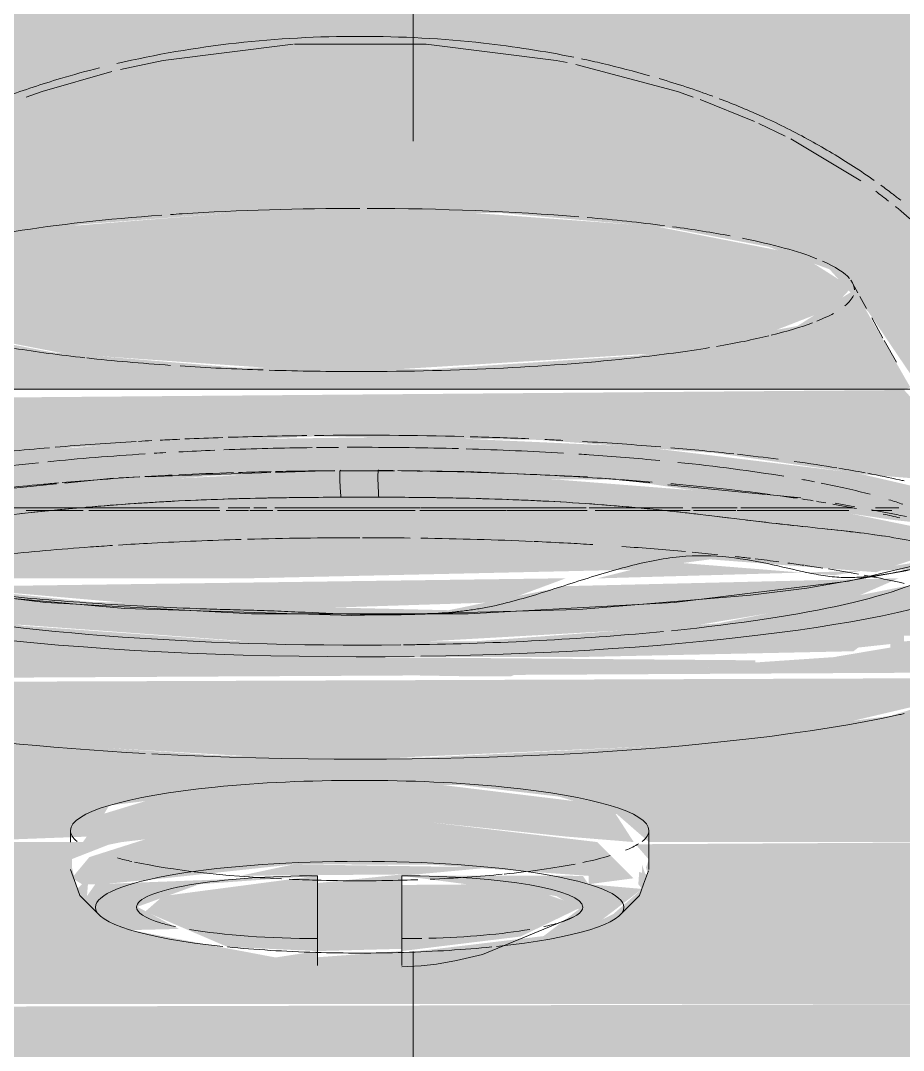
# Model space of a CAD drawing. Header units: millimetres. Extents: x 0 to 98412, y -2706 to 7916.
# Drawn here: x 75962.87 to 75990.1, y 796.95 to 828.72 of the extents above; entities that cross this region are included whole.
import ezdxf

# ---------------------------------------------------------------- set-up
doc = ezdxf.new("R2010")
doc.units = ezdxf.units.MM
doc.linetypes.add('ADSK_Штрих_ш2 п1', pattern=[75, 50, -25])
doc.layers.add('0-1', color=7, linetype='Continuous', lineweight=9)
doc.layers.add('P-SANR-FIXT', color=7, linetype='Continuous', lineweight=9)
doc.layers.add('0-2', color=7, linetype='Continuous', lineweight=9, transparency=0.7)
doc.layers.add('A-DETL-1', color=5, linetype='ADSK_Штрих_ш2 п1', lineweight=9, true_color=0x0000ff)

# ---------------------------------------------------------------- blocks, each defined once
blk = doc.blocks.new('смеситель для раковины - Default-30615600-Развертка 1_13-2')
at = {"layer": '0-2'}
h = blk.add_hatch(color=256, dxfattribs=at)
h.paths.add_polyline_path([(-5107.068, 813.255), (-5106.985, 813.586), (-5107.069, 813.272)])
h.paths.add_polyline_path([(-5147.534, 813.514), (-5147.439, 813.838), (-5147.548, 813.654)])
h.paths.add_polyline_path([(-5147.211, 813.703), (-5147.495, 814.511), (-5147.272, 813.743), (-5147.216, 813.706)])
h.paths.add_polyline_path([(-5107.444, 813.736), (-5106.793, 814.747), (-5106.82, 814.907), (-5107.404, 814.416), (-5107.437, 813.847)])
h.paths.add_polyline_path([(-5147.882, 813.863), (-5148.107, 814.298), (-5147.899, 813.884)])
h.paths.add_polyline_path([(-5147.849, 814.127), (-5147.899, 814.587), (-5148.185, 814.41), (-5147.899, 814.16)])
h.paths.add_polyline_path([(-5147.785, 814.646), (-5147.899, 814.876), (-5147.899, 814.707)])
h.paths.add_polyline_path([(-5107.801, 814.709), (-5106.812, 815.835), (-5107.462, 836.962), (-5107.748, 840.343), (-5129.736, 840.57), (-5147.411, 840.218), (-5148.185, 815.326), (-5147.7, 815.276), (-5147.434, 815.697), (-5147.183, 817.323), (-5144.383, 817.609), (-5142.757, 820.41), (-5141.36, 821.431), (-5136.109, 822.43), (-5131.187, 822.806), (-5123.121, 822.783), (-5117.985, 822.33), (-5114.901, 821.742), (-5113.016, 821.047), (-5111.815, 819.727), (-5110.186, 817.323), (-5107.821, 817.181), (-5107.801, 814.747)])
h.paths.add_polyline_path([(-5146.652, 820.183), (-5146.729, 821.313), (-5146.561, 821.12), (-5146.647, 820.235)])
h.paths.add_polyline_path([(-5146.43, 820.44), (-5146.402, 821.554), (-5146.269, 821.31), (-5146.414, 820.531)])
for points in [[(-5127.502, 817.892), (-5118.263, 818.459), (-5114.93, 819.07), (-5112.924, 819.849), (-5112.339, 820.485), (-5113.94, 821.504), (-5118.407, 822.376), (-5124.658, 822.834), (-5131.187, 822.806), (-5136.893, 822.344), (-5140.414, 821.665), (-5141.748, 821.247), (-5142.547, 820.235), (-5141.015, 819.302), (-5136.576, 818.44), (-5129.727, 817.965), (-5128.696, 817.931)], [(-5110.715, 817.323), (-5110.526, 817.409), (-5112.248, 820.41), (-5114.009, 819.298), (-5118.898, 818.388), (-5125.278, 817.965), (-5131.3, 818.016), (-5136.993, 818.486), (-5140.414, 819.154), (-5142.028, 819.804), (-5142.898, 820.187), (-5144.503, 817.323), (-5110.8, 817.323)], [(-5145.653, 814.079), (-5142.413, 814.829), (-5136.236, 815.566), (-5128.879, 815.893), (-5121.967, 815.784), (-5116.569, 815.382), (-5111.9, 814.715), (-5109.446, 814.52), (-5110.223, 816.782), (-5110.715, 817.323), (-5144.657, 817.041), (-5145.559, 814.52), (-5145.646, 814.113)], [(-5145.924, 812.817), (-5140.042, 814.046), (-5131.84, 814.694), (-5119.376, 814.548), (-5111.014, 813.309), (-5109.142, 813.106), (-5109.622, 814.166), (-5112.172, 814.76), (-5118.864, 815.574), (-5125.647, 815.88), (-5133.03, 815.784), (-5138.597, 815.368), (-5143.25, 814.691), (-5145.667, 814.013), (-5145.9, 812.929)], [(-5130.881, 811.515), (-5119.116, 811.777), (-5116.699, 812.098), (-5111.58, 811.701), (-5109.028, 812.571), (-5109.393, 812.901), (-5115.042, 814.057), (-5123.129, 814.694), (-5131.078, 814.698), (-5136.993, 814.394), (-5143.987, 813.308), (-5145.992, 812.504), (-5145.077, 812.073), (-5141.418, 811.515), (-5130.968, 811.515)], [(-5120.708, 809.085), (-5112.275, 809.263), (-5112.131, 809.377), (-5110.715, 809.531), (-5110.715, 809.745), (-5109.014, 809.745), (-5109.014, 810.25), (-5107.749, 810.526), (-5107.535, 810.526), (-5107.372, 810.624), (-5107.604, 811.515), (-5110.715, 811.263), (-5116.474, 810.12), (-5123.965, 809.568), (-5131.313, 809.577), (-5137.867, 810.047), (-5142.682, 810.866), (-5145.948, 811.515), (-5147.623, 811.259), (-5147.405, 810.501), (-5146.783, 810.3), (-5145.735, 810.034), (-5143.106, 809.221), (-5142.175, 809.085), (-5121.09, 809.085)], [(-5127.502, 809.452), (-5117.428, 810.015), (-5112.425, 810.841), (-5110.88, 811.515), (-5121.144, 811.272), (-5124.763, 810.529), (-5135.856, 810.788), (-5140.901, 811.314), (-5144.8, 811.515), (-5144.289, 811.263), (-5138.53, 810.12), (-5130.881, 809.563), (-5130.148, 809.539)], [(-5130.873, 810.529), (-5123.139, 810.776), (-5121.144, 811.515), (-5140.414, 811.253), (-5133.914, 810.687), (-5130.881, 810.529)], [(-5122.843, 808.487), (-5122.665, 808.565), (-5115.306, 808.823), (-5115.306, 808.983), (-5127.785, 809.085), (-5140.414, 809.085), (-5140.414, 808.769), (-5124.256, 808.491)], [(-5140.414, 803.376), (-5135.809, 803.548), (-5135.231, 804.505), (-5129.736, 805.176), (-5124.392, 805.135), (-5121.347, 804.777), (-5119.572, 804.236), (-5118.586, 803.376), (-5107.632, 803.376), (-5107.768, 808.291), (-5111.145, 807.268), (-5118.082, 806.349), (-5125.647, 805.977), (-5131.682, 806.039), (-5138.75, 806.503), (-5142.175, 806.99), (-5145.991, 807.888), (-5147.281, 808.264), (-5147.237, 803.376), (-5144.289, 803.376)], [(-5136.426, 802.833), (-5135.253, 803.293), (-5134.836, 803.376), (-5129.736, 803.979), (-5125.267, 803.979), (-5121.166, 803.548), (-5119.054, 803.376), (-5119.781, 804.505), (-5125.276, 805.176), (-5129.736, 805.176), (-5133.665, 804.777), (-5135.439, 804.236), (-5136.396, 802.867)], [(-5107.398, 798.38), (-5107.768, 803.376), (-5118.995, 803.308), (-5118.586, 802.833), (-5118.677, 802.593), (-5118.612, 802.377), (-5118.886, 802.452), (-5118.912, 802.075), (-5118.795, 801.93), (-5119.682, 801.156), (-5120.788, 800.6), (-5126.206, 799.952), (-5126.206, 800.013), (-5128.806, 799.822), (-5128.806, 799.571), (-5134.564, 800.66), (-5135.915, 801.711), (-5135.87, 802.266), (-5136.216, 801.93), (-5136.372, 802.568), (-5136.372, 802.895), (-5135.957, 803.376), (-5147.372, 803.376), (-5147.554, 798.38), (-5107.445, 798.38)], [(-5126.206, 802.337), (-5123.431, 802.593), (-5129.543, 802.688), (-5131.185, 802.337), (-5126.206, 802.377)], [(-5127.97, 758.989), (-5125.499, 758.989), (-5120.378, 774.138), (-5111.59, 791.553), (-5107.445, 798.288), (-5107.445, 798.38), (-5147.554, 798.278), (-5145.166, 794.191), (-5142.376, 789.566), (-5133.923, 772.723), (-5129.303, 758.989)]]:
    blk.add_hatch(color=256, dxfattribs=at).paths.add_polyline_path(points)
h = blk.add_hatch(color=256, dxfattribs=at)
h.paths.add_polyline_path([(-5120.032, 811.515), (-5109.857, 811.803), (-5109.961, 812.065), (-5112.869, 811.609), (-5118.103, 812.029), (-5120.168, 811.515)])
h.paths.add_polyline_path([(-5142.58, 811.515), (-5143.368, 811.689), (-5145.147, 811.803), (-5144.46, 811.515), (-5142.597, 811.515)])
h.paths.add_polyline_path([(-5109.386, 812.195), (-5108.58, 812.511), (-5109.013, 812.504), (-5109.352, 812.223)])
h.paths.add_polyline_path([(-5145.619, 812.195), (-5146.429, 812.511), (-5146.454, 812.382), (-5145.709, 812.215)])
h = blk.add_hatch(color=256, dxfattribs=at)
h.paths.add_polyline_path([(-5127.502, 805.93), (-5118.082, 806.349), (-5112.83, 806.99), (-5109.014, 807.888), (-5107.768, 808.438), (-5147.237, 808.291), (-5144.289, 807.339), (-5137.734, 806.417), (-5130.748, 806.014)])
h.paths.add_polyline_path([(-5107.72, 808.438), (-5107.454, 808.618), (-5107.682, 810.526), (-5107.746, 810.241), (-5107.72, 808.439)])
h.paths.add_polyline_path([(-5107.384, 808.69), (-5107.29, 809.161), (-5107.006, 809.098), (-5106.987, 809.371), (-5107.28, 811.962), (-5107.385, 811.454), (-5107.385, 808.77)])
h.paths.add_polyline_path([(-5147.704, 810.246), (-5147.769, 812.008), (-5147.934, 812.02), (-5147.729, 810.28)])
h = blk.add_hatch(color=256, dxfattribs=at)
h.paths.add_polyline_path([(-5147.341, 808.4), (-5107.723, 808.615), (-5107.817, 810.374), (-5109.014, 810.25), (-5109.014, 809.745), (-5111.145, 809.519), (-5111.145, 809.377), (-5112.83, 809.093), (-5112.83, 809.085), (-5116.682, 808.823), (-5116.761, 808.77), (-5140.414, 808.769), (-5140.414, 809.085), (-5143.786, 809.201), (-5147.557, 810.561), (-5147.59, 809.955), (-5147.378, 808.438)])
h.paths.add_polyline_path([(-5107.454, 808.618), (-5107.386, 809.093), (-5107.647, 810.526), (-5107.638, 810.292), (-5107.45, 808.77)])
h = blk.add_hatch(color=256, dxfattribs=at)
h.paths.add_polyline_path([(-5135.656, 801.93), (-5135.446, 802.075), (-5133.463, 802.266), (-5129.543, 802.688), (-5125.267, 802.678), (-5120.448, 802.334), (-5120.448, 802.075), (-5119.06, 802.258), (-5120.175, 803.376), (-5125.276, 803.979), (-5129.774, 803.977), (-5133.845, 803.548), (-5135.842, 802.912), (-5136.381, 802.266), (-5136.067, 802.075), (-5135.658, 802.075), (-5135.76, 801.93)])
h.paths.add_polyline_path([(-5118.639, 802.216), (-5118.795, 802.669), (-5118.795, 802.366)])
h = blk.add_hatch(color=256, dxfattribs=at)
h.paths.add_polyline_path([(-5126.206, 802.337), (-5121.442, 801.711), (-5120.745, 801.304), (-5121.931, 800.402), (-5120.448, 800.66), (-5118.795, 801.93), (-5120.448, 802.075), (-5120.623, 802.334), (-5126.023, 802.337)])
h.paths.add_polyline_path([(-5128.806, 802.337), (-5135.656, 802.075), (-5135.915, 801.711), (-5135.907, 801.615), (-5134.564, 800.66), (-5133.08, 800.696), (-5134.363, 801.378), (-5132.446, 802.075), (-5129.609, 802.279)])
h.paths.add_polyline_path([(-5128.806, 800.013), (-5126.206, 800.082), (-5126.206, 802.377), (-5128.806, 802.111), (-5128.806, 800.043)])
h.paths.add_polyline_path([(-5128.806, 799.571), (-5128.806, 800.013), (-5130.264, 799.79), (-5129.806, 799.721)])
h.paths.add_polyline_path([(-5126.206, 799.571), (-5124.747, 800.08), (-5126.206, 799.892), (-5126.206, 799.66)])
h = blk.add_hatch(color=256, dxfattribs=at)
h.paths.add_polyline_path([(-5126.206, 800.013), (-5122.543, 800.462), (-5120.648, 801.378), (-5122.64, 802.08), (-5126.206, 802.053), (-5126.206, 800.043)])
h.paths.add_polyline_path([(-5128.806, 800.013), (-5128.806, 802.337), (-5133.569, 801.711), (-5134.121, 801.23), (-5131.581, 800.142), (-5129.464, 800.043)])
at = {"layer": '0-1'}
for p, q in [((-5112.355, 820.708), (-5112.141, 820.322)), ((-5112.078, 820.208), (-5111.873, 819.84)), ((-5111.713, 819.55), (-5111.367, 818.927)), ((-5111.327, 818.854), (-5110.953, 818.181)), ((-5107.823, 817.35), (-5147.183, 817.35)), ((-5134.288, 814.639), (-5134.922, 814.618)), ((-5133.036, 814.682), (-5134.029, 814.648)), ((-5131.164, 814.745), (-5132.996, 814.683)), ((-5130.242, 814.776), (-5131.124, 814.746)), ((-5128.272, 814.842), (-5130.105, 814.78)), ((-5126.487, 814.842), (-5126.924, 814.848)), ((-5124.286, 814.809), (-5126.333, 814.839)), ((-5121.939, 814.709), (-5124.209, 814.806)), ((-5120.477, 814.647), (-5121.886, 814.707)), ((-5136.85, 814.428), (-5138.186, 814.297)), ((-5135.111, 814.599), (-5136.602, 814.453)), ((-5118.56, 814.457), (-5120.028, 814.603)), ((-5114.99, 814.103), (-5117.999, 814.402)), ((-5113.898, 813.995), (-5114.951, 814.1)), ((-5112.238, 813.719), (-5112.843, 813.832)), ((-5110.903, 813.471), (-5111.721, 813.623)), ((-5110.638, 813.421), (-5110.88, 813.466)), ((-5136.426, 803.731), (-5136.426, 803.376)), ((-5118.586, 802.533), (-5118.586, 803.731)), ((-5136.263, 802.081), (-5136.426, 802.533)), ((-5118.748, 802.081), (-5118.603, 802.485))]:
    blk.add_line(p, q, dxfattribs=at)
at = {"layer": '0-1', "flags": 128}
for points in [[(-5147.221, 812.695), (-5146.767, 812.428), (-5144.346, 811.751), (-5140.358, 811.086), (-5134.747, 810.58), (-5127.749, 810.366), (-5120.747, 810.552), (-5115.456, 810.989), (-5113.713, 811.211)], [(-5107.779, 812.698), (-5108.241, 812.427), (-5110.665, 811.749), (-5113.713, 811.211)], [(-5135.528, 801.118), (-5136.136, 801.726), (-5136.263, 802.081)], [(-5119.483, 801.118), (-5118.875, 801.726), (-5118.748, 802.081)], [(-5120.876, 801.079), (-5123.717, 799.911), (-5124.515, 799.72), (-5125.141, 799.612), (-5125.614, 799.557), (-5126.032, 799.533), (-5126.206, 799.53)]]:
    blk.add_lwpolyline(points, dxfattribs=at)
at = {"layer": 'P-SANR-FIXT'}
for p, q in [((-5115.332, 825.608), (-5117.008, 826.287)), ((-5114.387, 825.158), (-5115.192, 825.545)), ((-5112.048, 823.779), (-5114.209, 825.067)), ((-5126.914, 814.834), (-5128.085, 814.834)), ((-5128.069, 814.013), (-5127.846, 814.014)), ((-5127.846, 814.014), (-5127.616, 814.014)), ((-5127.616, 814.014), (-5127.386, 814.014)), ((-5131.838, 813.684), (-5140.414, 813.684)), ((-5130.889, 813.684), (-5131.562, 813.684)), ((-5130.37, 813.684), (-5130.769, 813.684)), ((-5125.647, 813.684), (-5130.119, 813.684)), ((-5120.521, 813.684), (-5125.625, 813.684)), ((-5117.541, 813.684), (-5120.433, 813.684)), ((-5115.864, 813.684), (-5117.264, 813.684)), ((-5112.293, 813.684), (-5115.756, 813.684)), ((-5110.88, 813.684), (-5111.6, 813.684)), ((-5137.79, 813.603), (-5136.035, 813.603)), ((-5135.859, 813.603), (-5131.814, 813.603)), ((-5131.62, 813.603), (-5130.935, 813.603)), ((-5130.892, 813.603), (-5130.18, 813.603)), ((-5130.042, 813.603), (-5125.791, 813.603)), ((-5125.647, 813.603), (-5122.994, 813.603)), ((-5122.978, 813.603), (-5120.485, 813.603)), ((-5120.245, 813.603), (-5117.317, 813.603)), ((-5117.215, 813.603), (-5115.902, 813.603)), ((-5115.863, 813.603), (-5112.419, 813.603)), ((-5111.71, 813.603), (-5111.092, 813.603)), ((-5128.806, 800.669), (-5128.806, 802.337)), ((-5128.806, 802.337), (-5128.806, 799.571)), ((-5126.206, 799.571), (-5126.206, 802.337)), ((-5126.206, 802.337), (-5126.206, 800.669)), ((-5128.806, 800.03), (-5128.806, 800.398)), ((-5126.206, 800.398), (-5126.206, 800.03)), ((-5128.806, 799.665), (-5128.806, 799.953)), ((-5126.206, 799.953), (-5126.206, 799.665)), ((-5128.806, 799.571), (-5128.806, 799.665)), ((-5126.206, 799.665), (-5126.206, 799.571))]:
    blk.add_line(p, q, dxfattribs=at)
at = {"layer": 'P-SANR-FIXT', "flags": 128}
for points in [[(-5129.554, 827.99), (-5133.563, 827.49), (-5134.881, 827.211)], [(-5121.109, 827.425), (-5121.442, 827.49), (-5125.45, 827.99), (-5129.518, 827.993)], [(-5117.217, 826.362), (-5117.704, 826.529), (-5120.841, 827.37)], [(-5135.145, 827.148), (-5137.301, 826.529), (-5137.794, 826.36)], [(-5127.386, 814.014), (-5127.155, 814.014), (-5126.932, 814.013)], [(-5147.473, 812.766), (-5146.403, 812.33), (-5142.57, 811.425), (-5137.195, 810.768), (-5130.846, 810.42), (-5124.158, 810.42), (-5117.809, 810.768), (-5112.435, 811.425), (-5108.602, 812.33), (-5107.527, 812.768)]]:
    blk.add_lwpolyline(points, dxfattribs=at)
at = {"layer": 'P-SANR-FIXT'}
for centre, major_axis, ratio, start_param, end_param in [((-5127.502, 820.41), (-15.255, 0), 0.165048, 4.712389, 5.079841), ((-5127.502, 820.41), (15.255, 0), 0.165048, 1.111867, 1.555858), ((-5127.502, 820.41), (15.255, 0), 0.165048, 1.98277, 2.344365), ((-5127.502, 820.41), (15.255, 0), 0.165048, 1.938249, 1.963495), ((-5127.502, 820.41), (15.255, 0), 0.165048, 0.907551, 1.093304), ((-5127.502, 820.41), (15.255, 0), 0.165048, 0.72435, 0.886151), ((-5127.502, 820.41), (15.255, 0), 0.165048, 0.392699, 0.685935), ((-5127.502, 820.41), (15.255, 0), 0.165048, 0.140451, 0.361206), ((-5127.502, 820.41), (15.255, 0), 0.165048, 0, 0.118893), ((-5127.502, 820.41), (15.255, 0), 0.165048, 6.086836, 6.216933), ((-5127.502, 820.41), (15.255, 0), 0.165048, 5.694137, 5.86819), ((-5127.502, 820.41), (15.255, 0), 0.165048, 5.890486, 5.991645), ((-5127.502, 820.41), (15.255, 0), 0.165048, 5.518222, 5.685789), ((-5127.502, 820.41), (15.255, 0), 0.165048, 3.939403, 4.12334), ((-5127.502, 820.41), (15.255, 0), 0.165048, 5.301438, 5.497787), ((-5127.502, 820.41), (15.255, 0), 0.165048, 4.127515, 4.31969), ((-5127.502, 820.41), (15.255, 0), 0.165048, 4.712389, 5.301398), ((-5127.502, 820.41), (15.255, 0), 0.165048, 4.340524, 4.516039), ((-5127.502, 820.41), (15.255, 0), 0.165048, 4.528384, 4.712389), ((-5127.502, 812.511), (20.75, 0), 0.164722, 1.649579, 1.767509), ((-5127.502, 812.511), (20.75, 0), 0.164722, 1.415421, 1.63825), ((-5127.502, 812.511), (20.75, 0), 0.164722, 1.909352, 2.040673), ((-5127.502, 812.511), (20.75, 0), 0.164722, 1.884956, 1.906037), ((-5127.502, 812.511), (20.75, 0), 0.164722, 1.841642, 1.87226), ((-5127.502, 812.511), (20.75, 0), 0.164722, 1.775703, 1.833915), ((-5127.502, 812.511), (20.75, 0), 0.164722, 1.316847, 1.405769), ((-5127.502, 812.511), (20.75, 0), 0.164722, 1.263988, 1.29194), ((-5127.502, 812.511), (20.75, 0), 0.164722, 1.107088, 1.233615), ((-5127.502, 812.511), (20.75, 0), 0.164722, 2.050225, 2.187021), ((-5127.502, 812.504), (18.489, 0), 0.165048, 1.937067, 2.117989), ((-5127.502, 812.504), (18.489, 0), 0.165048, 1.90047, 1.920975), ((-5127.502, 812.504), (18.489, 0), 0.165048, 1.815187, 1.877611), ((-5127.502, 812.504), (18.489, 0), 0.165048, 1.650132, 1.7996), ((-5127.502, 812.504), (18.489, 0), 0.165048, 1.606266, 1.642818), ((-5127.502, 812.504), (18.489, 0), 0.165048, 1.570796, 1.591612), ((-5127.502, 812.504), (18.489, 0), 0.165048, 1.405496, 1.570796), ((-5127.502, 812.504), (18.489, 0), 0.165048, 1.224222, 1.392197), ((-5127.502, 812.504), (18.489, 0), 0.165048, 1.178097, 1.196789), ((-5127.502, 812.504), (18.489, 0), 0.165048, 1.046694, 1.178097), ((-5127.502, 812.511), (20.75, 0), 0.164722, 0.981548, 1.090289), ((-5127.502, 812.511), (20.75, 0), 0.164722, 0.899688, 0.974769), ((-5127.502, 812.504), (18.489, 0), 0.165048, 2.136117, 2.345581), ((-5127.502, 812.504), (18.489, 0), 0.165048, 0.785398, 1.011803), ((-5127.502, 812.511), (20.75, 0), 0.164722, 0.782393, 0.868844), ((-5127.502, 812.511), (20.75, 0), 0.164722, 0.721199, 0.778157), ((-5127.502, 812.511), (20.75, 0), 0.164722, 0.63956, 0.71512), ((-5127.502, 812.504), (18.489, 0), 0.165048, 0.709718, 0.741785), ((-5127.502, 812.504), (18.489, 0), 0.165048, 0.552815, 0.692808), ((-5127.502, 812.511), (20.75, 0), 0.164722, 0.628319, 0.63956), ((-5127.502, 812.504), (18.489, 0), 0.165048, 0.437666, 0.489527), ((-5127.502, 809.348), (20.75, 0), 0.164722, 1.570796, 1.738521), ((-5127.502, 809.348), (20.75, 0), 0.164722, 1.495724, 1.566732), ((-5127.502, 809.348), (20.75, 0), 0.164722, 1.311165, 1.479883), ((-5127.502, 809.348), (20.75, 0), 0.164722, 1.98256, 2.13173), ((-5127.502, 809.348), (20.75, 0), 0.164722, 1.947174, 1.982135), ((-5127.502, 809.348), (20.75, 0), 0.164722, 1.885205, 1.9374), ((-5127.502, 809.348), (20.75, 0), 0.164722, 1.747924, 1.884956), ((-5127.502, 809.348), (20.75, 0), 0.164722, 1.256637, 1.309273), ((-5127.502, 809.348), (20.75, 0), 0.164722, 1.21704, 1.256637), ((-5127.502, 809.348), (20.75, 0), 0.164722, 1.065551, 1.170557), ((-5127.502, 809.348), (20.75, 0), 0.164722, 1.009863, 1.054074), ((-5127.502, 809.348), (20.75, 0), 0.164722, 0.951279, 0.978685), ((-5127.502, 809.348), (20.75, 0), 0.164722, 0.898248, 0.942478), ((-5127.502, 812.504), (18.489, 0), 0.165048, 5.259264, 6.049146), ((-5127.502, 809.348), (20.75, 0), 0.164722, 0.849268, 0.881405), ((-5127.502, 809.348), (20.75, 0), 0.164722, 0.81153, 0.847123), ((-5127.502, 809.348), (20.75, 0), 0.164722, 0.736298, 0.80039), ((-5127.502, 812.511), (20.75, 0), 0.164722, 3.455752, 4.793375), ((-5127.502, 812.511), (20.75, 0), 0.164722, 4.803302, 5.969026), ((-5127.502, 809.348), (20.75, 0), 0.164722, 0.694216, 0.72308), ((-5127.502, 809.348), (20.75, 0), 0.164722, 0.628319, 0.694216), ((-5127.502, 812.504), (18.489, 0), 0.165048, 3.766689, 4.781106), ((-5127.502, 812.504), (18.489, 0), 0.165048, 4.815375, 5.243649), ((-5127.502, 812.504), (18.489, 0), 0.165048, 4.785617, 4.815329), ((-5127.502, 809.348), (20.75, 0), 0.164722, 3.455752, 4.387641), ((-5127.502, 809.348), (20.75, 0), 0.164722, 5.643626, 5.654867), ((-5127.502, 809.348), (20.75, 0), 0.164722, 4.39823, 5.643626), ((-5127.506, 803.731), (8.92, 0), 0.173648, 0, 2.094395), ((-5127.506, 803.731), (-8.92, 0), 0.173648, 5.235988, 6.283185), ((-5127.506, 803.731), (8.92, 0), 0.173648, 3.141593, 3.359174), ((-5127.506, 803.731), (8.92, 0), 0.173648, 6.065604, 6.283185), ((-5127.506, 803.731), (8.92, 0), 0.173648, 5.878445, 6.015797), ((-5127.506, 803.731), (8.92, 0), 0.173648, 3.719792, 3.80559), ((-5127.506, 801.367), (8.15, 0), 0.173648, 0.802094, 2.339499), ((-5127.506, 803.731), (8.92, 0), 0.173648, 5.594472, 5.759587), ((-5127.506, 803.731), (8.92, 0), 0.173648, 3.819857, 4.438472), ((-5127.506, 803.731), (8.92, 0), 0.173648, 5.235988, 5.552838), ((-5127.506, 801.367), (8.15, 0), 0.173648, 2.339499, 3.141593), ((-5128.806, 801.367), (5.583, 0), 0.173648, 1.570796, 3.141593), ((-5126.206, 801.367), (-5.583, 0), 0.173648, 3.141593, 4.712389), ((-5127.506, 803.731), (8.92, 0), 0.173648, 4.958524, 5.228212), ((-5127.506, 801.367), (8.15, 0), 0.173648, 0, 0.802094), ((-5127.506, 803.731), (8.92, 0), 0.173648, 4.466254, 4.559771), ((-5127.506, 803.731), (8.92, 0), 0.173648, 4.559771, 4.865007), ((-5127.506, 803.731), (8.92, 0), 0.173648, 4.865007, 4.915422), ((-5127.506, 801.367), (-8.15, 0), 0.173648, 0, 1.026696), ((-5128.806, 801.367), (5.583, 0), 0.173648, 3.141593, 3.664229), ((-5127.506, 801.367), (8.15, 0), 0.173648, 5.25649, 6.283185), ((-5126.206, 801.367), (5.583, 0), 0.173648, 5.760549, 6.283185), ((-5128.806, 801.367), (5.583, 0), 0.173648, 3.664229, 3.810371), ((-5128.806, 801.367), (5.583, 0), 0.173648, 3.926991, 4.712389), ((-5126.206, 801.367), (5.583, 0), 0.173648, 4.862596, 5.497787), ((-5126.206, 801.367), (5.583, 0), 0.173648, 5.614407, 5.760549), ((-5126.206, 801.367), (5.583, 0), 0.173648, 4.712389, 4.823564), ((-5127.506, 801.367), (8.15, 0), 0.173648, 4.18879, 4.545351), ((-5127.506, 801.367), (8.15, 0), 0.173648, 4.879427, 5.235988), ((-5127.506, 801.367), (8.15, 0), 0.173648, 4.545351, 4.879427)]:
    blk.add_ellipse(centre, major_axis=major_axis, ratio=ratio, start_param=start_param, end_param=end_param, dxfattribs=at)
for points, knots in [([(-5120.906, 827.59), (-5121.814, 827.774), (-5123.982, 828.115), (-5127.502, 828.301), (-5131.34, 828.1), (-5133.803, 827.673), (-5134.991, 827.395)], [0.4026682, 0.4026682, 0.4026682, 0.4026682, 0.4444444, 0.5, 0.5555556, 0.6111111, 0.6111111, 0.6111111, 0.6111111]), ([(-5118.572, 827.02), (-5119.043, 827.155), (-5119.738, 827.336), (-5120.447, 827.494), (-5120.666, 827.54)], [0.36601182, 0.36601182, 0.36601182, 0.36601182, 0.38888889, 0.39899244, 0.39899244, 0.39899244, 0.39899244]), ([(-5135.528, 827.264), (-5135.937, 827.161), (-5136.628, 826.97), (-5137.579, 826.67), (-5138.123, 826.483), (-5138.39, 826.384)], [0.61953743, 0.61953743, 0.61953743, 0.61953743, 0.63888889, 0.65277778, 0.66666667, 0.66666667, 0.66666667, 0.66666667]), ([(-5111.635, 823.785), (-5111.844, 823.933), (-5112.47, 824.356), (-5113.59, 825.03), (-5114.981, 825.732), (-5115.951, 826.134), (-5116.416, 826.31)], [0.23547343, 0.23547343, 0.23547343, 0.23547343, 0.25, 0.27777778, 0.30555556, 0.32988993, 0.32988993, 0.32988993, 0.32988993]), ([(-5110.82, 823.176), (-5110.905, 823.243), (-5111.106, 823.4), (-5111.314, 823.555), (-5111.436, 823.643)], [0.2158314, 0.2158314, 0.2158314, 0.2158314, 0.22222222, 0.23083377, 0.23083377, 0.23083377, 0.23083377]), ([(-5134.296, 814.64), (-5134.735, 814.614), (-5135.538, 814.56), (-5136.323, 814.497), (-5136.681, 814.467)], [0.20399517, 0.20399517, 0.20399517, 0.20399517, 0.25, 0.28937117, 0.28937117, 0.28937117, 0.28937117]), ([(-5128.083, 814.013), (-5128.099, 814.2), (-5128.117, 814.464), (-5128.121, 814.711), (-5128.113, 814.844), (-5128.098, 814.859), (-5128.085, 814.834)], [0, 0, 0, 0, 0.363636, 0.545455, 0.727273, 1, 1, 1, 1]), ([(-5128.116, 814.517), (-5128.119, 814.588), (-5128.121, 814.711), (-5128.113, 814.844), (-5128.098, 814.859), (-5128.085, 814.834)], [0.3636364, 0.3636364, 0.3636364, 0.3636364, 0.5454545, 0.7272727, 1, 1, 1, 1]), ([(-5128.083, 814.013), (-5128.099, 814.2), (-5128.117, 814.464), (-5128.121, 814.711), (-5128.113, 814.844), (-5128.098, 814.859), (-5128.085, 814.834)], [0, 0, 0, 0, 0.363636, 0.545455, 0.727273, 1, 1, 1, 1]), ([(-5128.104, 814.282), (-5128.109, 814.367), (-5128.118, 814.526), (-5128.121, 814.711), (-5128.113, 814.844), (-5128.098, 814.859), (-5128.085, 814.834)], [0.1818182, 0.1818182, 0.1818182, 0.1818182, 0.3636364, 0.5454545, 0.7272727, 1, 1, 1, 1]), ([(-5128.116, 814.517), (-5128.119, 814.588), (-5128.121, 814.711), (-5128.113, 814.844), (-5128.098, 814.859), (-5128.085, 814.834)], [0.3636364, 0.3636364, 0.3636364, 0.3636364, 0.5454545, 0.7272727, 1, 1, 1, 1]), ([(-5128.116, 814.517), (-5128.119, 814.588), (-5128.121, 814.711), (-5128.113, 814.844), (-5128.098, 814.859), (-5128.085, 814.834)], [0.3636364, 0.3636364, 0.3636364, 0.3636364, 0.5454545, 0.7272727, 1, 1, 1, 1]), ([(-5128.116, 814.517), (-5128.119, 814.588), (-5128.121, 814.711), (-5128.113, 814.844), (-5128.098, 814.859), (-5128.085, 814.834)], [0.3636364, 0.3636364, 0.3636364, 0.3636364, 0.5454545, 0.7272727, 1, 1, 1, 1]), ([(-5128.119, 814.699), (-5128.119, 814.749), (-5128.113, 814.844), (-5128.098, 814.859), (-5128.085, 814.834)], [0.5454545, 0.5454545, 0.5454545, 0.5454545, 0.7272727, 1, 1, 1, 1]), ([(-5128.119, 814.699), (-5128.119, 814.749), (-5128.113, 814.844), (-5128.098, 814.859), (-5128.085, 814.834)], [0.5454545, 0.5454545, 0.5454545, 0.5454545, 0.7272727, 1, 1, 1, 1]), ([(-5128.119, 814.699), (-5128.119, 814.749), (-5128.113, 814.844), (-5128.098, 814.859), (-5128.085, 814.834)], [0.5454545, 0.5454545, 0.5454545, 0.5454545, 0.7272727, 1, 1, 1, 1]), ([(-5126.941, 814.518), (-5126.943, 814.588), (-5126.944, 814.712), (-5126.936, 814.845), (-5126.924, 814.859), (-5126.914, 814.834)], [0.3636364, 0.3636364, 0.3636364, 0.3636364, 0.5454545, 0.7272727, 1, 1, 1, 1]), ([(-5126.918, 814.013), (-5126.93, 814.2), (-5126.942, 814.465), (-5126.944, 814.712), (-5126.936, 814.845), (-5126.924, 814.859), (-5126.914, 814.834)], [0, 0, 0, 0, 0.363636, 0.545455, 0.727273, 1, 1, 1, 1]), ([(-5126.918, 814.013), (-5126.93, 814.2), (-5126.942, 814.465), (-5126.944, 814.712), (-5126.936, 814.845), (-5126.924, 814.859), (-5126.914, 814.834)], [0, 0, 0, 0, 0.363636, 0.545455, 0.727273, 1, 1, 1, 1]), ([(-5126.941, 814.518), (-5126.943, 814.588), (-5126.944, 814.712), (-5126.937, 814.823), (-5126.929, 814.848), (-5126.924, 814.848)], [0.3636364, 0.3636364, 0.3636364, 0.3636364, 0.5454545, 0.7272727, 0.8953613, 0.8953613, 0.8953613, 0.8953613]), ([(-5136.792, 814.457), (-5136.965, 814.442), (-5137.531, 814.392), (-5138.09, 814.337), (-5138.471, 814.296)], [0.29342414, 0.29342414, 0.29342414, 0.29342414, 0.3125, 0.35611421, 0.35611421, 0.35611421, 0.35611421]), ([(-5114.851, 814.099), (-5115.252, 814.152), (-5116.192, 814.265), (-5117.239, 814.371), (-5117.856, 814.426), (-5117.91, 814.431)], [0.575561, 0.575561, 0.575561, 0.575561, 0.625, 0.6875, 0.6934693, 0.6934693, 0.6934693, 0.6934693]), ([(-5148.613, 810.543), (-5148.614, 810.7), (-5148.454, 811.029), (-5147.702, 811.538), (-5146.459, 812.087), (-5144.203, 812.771), (-5140.431, 813.234), (-5134.575, 813.905), (-5130.203, 814.013), (-5128.069, 814.013)], [0, 0, 0, 0, 0.1, 0.2, 0.3, 0.4, 0.6, 0.8, 1, 1, 1, 1]), ([(-5126.932, 814.013), (-5125.865, 814.016), (-5123.708, 813.986), (-5120.513, 813.845), (-5117.497, 813.557), (-5114.736, 813.198), (-5112.306, 812.962), (-5110.233, 812.669), (-5108.822, 812.195), (-5107.919, 811.79), (-5107.358, 811.506), (-5106.921, 811.249), (-5106.505, 810.914), (-5106.385, 810.684), (-5106.386, 810.543)], [0, 0, 0, 0, 0.1, 0.2, 0.3, 0.4, 0.5, 0.6, 0.7, 0.75, 0.8, 0.85, 0.9, 1, 1, 1, 1]), ([(-5123.905, 813.975), (-5123.842, 813.973), (-5122.781, 813.944), (-5121.727, 813.898), (-5120.761, 813.835)], [0.09406762, 0.09406762, 0.09406762, 0.09406762, 0.1, 0.19299529, 0.19299529, 0.19299529, 0.19299529]), ([(-5112.187, 813.668), (-5112.284, 813.686), (-5112.522, 813.732), (-5112.765, 813.776), (-5112.91, 813.802)], [0.45413704, 0.45413704, 0.45413704, 0.45413704, 0.46875, 0.48960412, 0.48960412, 0.48960412, 0.48960412]), ([(-5148.485, 813.459), (-5148.185, 813.086), (-5146.875, 812.366), (-5143.616, 811.657), (-5140.202, 811.156), (-5137.32, 810.845), (-5134.714, 810.673), (-5132.811, 810.589), (-5131.708, 810.551), (-5130.875, 810.53), (-5130.034, 810.503), (-5128.904, 810.451), (-5127.487, 810.388), (-5126.081, 810.379), (-5125.104, 810.429), (-5124.548, 810.479), (-5124.131, 810.526), (-5123.715, 810.591), (-5123.16, 810.705), (-5122.186, 810.961), (-5120.779, 811.427), (-5119.076, 811.952), (-5117.419, 812.258), (-5115.915, 812.175), (-5114.589, 811.898), (-5113.607, 811.657), (-5112.955, 811.56), (-5112.586, 811.535), (-5112.309, 811.535), (-5112.033, 811.551), (-5111.669, 811.583), (-5111.042, 811.671), (-5110.185, 811.863), (-5109.4, 812.095), (-5108.834, 812.278), (-5108.448, 812.405), (-5108.098, 812.527), (-5107.669, 812.696), (-5107.028, 812.999), (-5106.67, 813.273), (-5106.52, 813.459)], [0, 0, 0, 0, 0.111111, 0.222222, 0.277778, 0.333333, 0.388889, 0.416667, 0.430556, 0.444444, 0.458333, 0.472222, 0.5, 0.527778, 0.541667, 0.548611, 0.555556, 0.5625, 0.569444, 0.583333, 0.611111, 0.638889, 0.666667, 0.694444, 0.722222, 0.75, 0.763889, 0.770833, 0.777778, 0.784722, 0.791667, 0.805556, 0.833333, 0.861111, 0.875, 0.888889, 0.902778, 0.916667, 0.944444, 1, 1, 1, 1]), ([(-5148.485, 813.459), (-5148.185, 813.086), (-5146.875, 812.366), (-5143.616, 811.657), (-5140.202, 811.156), (-5137.32, 810.845), (-5134.714, 810.673), (-5132.811, 810.589), (-5131.708, 810.551), (-5130.875, 810.53), (-5130.034, 810.503), (-5128.904, 810.451), (-5127.487, 810.388), (-5126.081, 810.379), (-5125.104, 810.429), (-5124.548, 810.479), (-5124.131, 810.526), (-5123.715, 810.591), (-5123.16, 810.705), (-5122.186, 810.961), (-5120.779, 811.427), (-5119.076, 811.952), (-5117.419, 812.258), (-5115.915, 812.175), (-5114.589, 811.898), (-5113.607, 811.657), (-5112.955, 811.56), (-5112.586, 811.535), (-5112.309, 811.535), (-5112.033, 811.551), (-5111.669, 811.583), (-5111.042, 811.671), (-5110.185, 811.863), (-5109.4, 812.095), (-5108.834, 812.278), (-5108.448, 812.405), (-5108.098, 812.527), (-5107.669, 812.696), (-5107.028, 812.999), (-5106.67, 813.273), (-5106.52, 813.459)], [0, 0, 0, 0, 0.111111, 0.222222, 0.277778, 0.333333, 0.388889, 0.416667, 0.430556, 0.444444, 0.458333, 0.472222, 0.5, 0.527778, 0.541667, 0.548611, 0.555556, 0.5625, 0.569444, 0.583333, 0.611111, 0.638889, 0.666667, 0.694444, 0.722222, 0.75, 0.763889, 0.770833, 0.777778, 0.784722, 0.791667, 0.805556, 0.833333, 0.861111, 0.875, 0.888889, 0.902778, 0.916667, 0.944444, 1, 1, 1, 1]), ([(-5118.077, 813.603), (-5117.896, 813.584), (-5117.536, 813.545), (-5117.181, 813.504), (-5117.004, 813.483)], [0.28152153, 0.28152153, 0.28152153, 0.28152153, 0.3, 0.31868453, 0.31868453, 0.31868453, 0.31868453]), ([(-5113.165, 813.042), (-5112.892, 813.012), (-5112.519, 812.971), (-5112.16, 812.928), (-5112.059, 812.915)], [0.46542546, 0.46542546, 0.46542546, 0.46542546, 0.5, 0.5137624, 0.5137624, 0.5137624, 0.5137624]), ([(-5147.449, 812.751), (-5147.189, 812.631), (-5146.022, 812.18), (-5143.616, 811.657), (-5140.202, 811.156), (-5137.32, 810.845), (-5134.714, 810.673), (-5132.811, 810.589), (-5131.708, 810.551), (-5131.152, 810.537), (-5130.873, 810.529)], [0.0726928, 0.0726928, 0.0726928, 0.0726928, 0.1111111, 0.2222222, 0.2777778, 0.3333333, 0.3888889, 0.4166667, 0.4305556, 0.4444444, 0.4444444, 0.4444444, 0.4444444]), ([(-5124.131, 810.529), (-5123.992, 810.548), (-5123.715, 810.591), (-5123.16, 810.705), (-5122.186, 810.961), (-5120.779, 811.427), (-5119.076, 811.952), (-5117.419, 812.258), (-5115.915, 812.175), (-5114.589, 811.898), (-5113.607, 811.657), (-5112.955, 811.56), (-5112.586, 811.535), (-5112.309, 811.535), (-5112.033, 811.551), (-5111.669, 811.583), (-5111.042, 811.671), (-5110.185, 811.863), (-5109.4, 812.095), (-5108.834, 812.278), (-5108.448, 812.405), (-5108.098, 812.527), (-5107.799, 812.644), (-5107.625, 812.721), (-5107.551, 812.755)], [0.5555556, 0.5555556, 0.5555556, 0.5555556, 0.5625, 0.5694444, 0.5833333, 0.6111111, 0.6388889, 0.6666667, 0.6944444, 0.7222222, 0.75, 0.7638889, 0.7708333, 0.7777778, 0.7847222, 0.7916667, 0.8055556, 0.8333333, 0.8611111, 0.875, 0.8888889, 0.9027778, 0.9166667, 0.9275586, 0.9275586, 0.9275586, 0.9275586]), ([(-5130.873, 810.529), (-5130.594, 810.521), (-5130.034, 810.503), (-5128.904, 810.451), (-5127.487, 810.388), (-5126.081, 810.379), (-5125.104, 810.429), (-5124.548, 810.479), (-5124.27, 810.511), (-5124.131, 810.529)], [0.4444444, 0.4444444, 0.4444444, 0.4444444, 0.4583333, 0.4722222, 0.5, 0.5277778, 0.5416667, 0.5486111, 0.5555556, 0.5555556, 0.5555556, 0.5555556]), ([(-5147.606, 798.38), (-5147.574, 798.161), (-5147.343, 797.585), (-5146.554, 796.222), (-5145.163, 794.271), (-5143.397, 791.655), (-5141.872, 788.752), (-5140.485, 785.987), (-5139.371, 783.736), (-5138.084, 781.294), (-5136.659, 778.629), (-5135.221, 775.772), (-5133.901, 772.749), (-5132.719, 769.573), (-5131.199, 765.104), (-5130.159, 761.501), (-5129.506, 758.989)], [0, 0, 0, 0, 0.1, 0.2, 0.3, 0.4, 0.5, 0.55, 0.6, 0.65, 0.7, 0.75, 0.8, 0.85, 0.9, 1, 1, 1, 1]), ([(-5125.499, 758.989), (-5124.844, 761.501), (-5123.803, 765.104), (-5122.281, 769.572), (-5121.098, 772.749), (-5119.778, 775.771), (-5118.34, 778.629), (-5116.915, 781.294), (-5115.628, 783.736), (-5114.514, 785.987), (-5113.127, 788.752), (-5111.602, 791.655), (-5109.835, 794.271), (-5108.445, 796.222), (-5107.658, 797.585), (-5107.43, 798.161), (-5107.398, 798.38)], [0, 0, 0, 0, 0.1, 0.15, 0.2, 0.25, 0.3, 0.35, 0.4, 0.45, 0.5, 0.6, 0.7, 0.8, 0.9, 1, 1, 1, 1])]:
    blk.add_open_spline(points, degree=3, knots=knots, dxfattribs=at)
for points in [[(-5116.615, 826.384), (-5117.15, 826.581), (-5117.702, 826.763), (-5118.27, 826.932)], [(-5111.195, 823.154), (-5111.325, 823.255), (-5111.457, 823.355), (-5111.591, 823.454)], [(-5110.877, 822.898), (-5110.913, 822.927), (-5110.949, 822.957), (-5110.985, 822.986)], [(-5110.537, 822.609), (-5110.646, 822.704), (-5110.757, 822.799), (-5110.87, 822.892)], [(-5133.29, 814.696), (-5133.575, 814.682), (-5133.857, 814.666), (-5134.136, 814.65)], [(-5131.394, 814.774), (-5131.967, 814.755), (-5132.529, 814.733), (-5133.082, 814.706)], [(-5130.24, 814.805), (-5130.576, 814.798), (-5130.909, 814.789), (-5131.238, 814.779)], [(-5128.274, 814.833), (-5128.895, 814.829), (-5129.504, 814.821), (-5130.103, 814.808)], [(-5128.116, 814.517), (-5128.119, 814.588), (-5128.12, 814.649), (-5128.119, 814.699)], [(-5128.119, 814.699), (-5128.119, 814.749), (-5128.116, 814.787), (-5128.113, 814.812)], [(-5128.113, 814.812), (-5128.107, 814.85), (-5128.098, 814.859), (-5128.085, 814.834)], [(-5128.113, 814.812), (-5128.109, 814.836), (-5128.104, 814.848), (-5128.098, 814.848)], [(-5128.098, 814.848), (-5128.094, 814.848), (-5128.09, 814.843), (-5128.085, 814.834)], [(-5126.924, 814.848), (-5126.921, 814.848), (-5126.918, 814.844), (-5126.914, 814.834)], [(-5126.433, 814.831), (-5126.593, 814.832), (-5126.753, 814.833), (-5126.914, 814.834)], [(-5125.569, 814.821), (-5125.781, 814.824), (-5125.995, 814.827), (-5126.211, 814.829)], [(-5122.045, 814.712), (-5123.108, 814.762), (-5124.203, 814.797), (-5125.336, 814.817)], [(-5119.617, 814.569), (-5120.372, 814.623), (-5121.143, 814.669), (-5121.932, 814.707)], [(-5126.93, 814.218), (-5126.935, 814.328), (-5126.939, 814.43), (-5126.941, 814.518)], [(-5118.481, 814.481), (-5118.805, 814.508), (-5119.131, 814.534), (-5119.46, 814.558)], [(-5133.056, 813.901), (-5132.174, 813.944), (-5131.279, 813.973), (-5130.382, 813.991)], [(-5130.334, 813.992), (-5129.578, 814.006), (-5128.82, 814.013), (-5128.069, 814.013)], [(-5128.083, 814.013), (-5128.091, 814.106), (-5128.098, 814.197), (-5128.104, 814.282)], [(-5126.932, 814.013), (-5126.306, 814.015), (-5125.676, 814.01), (-5125.046, 814)], [(-5126.918, 814.013), (-5126.923, 814.083), (-5126.927, 814.152), (-5126.93, 814.218)], [(-5124.928, 813.998), (-5124.663, 813.993), (-5124.397, 813.988), (-5124.132, 813.981)], [(-5114.012, 813.982), (-5114.184, 814.007), (-5114.359, 814.032), (-5114.537, 814.057)], [(-5137.937, 813.512), (-5137.392, 813.57), (-5136.833, 813.626), (-5136.261, 813.677)], [(-5135.938, 813.706), (-5135.453, 813.748), (-5134.959, 813.787), (-5134.458, 813.82)], [(-5134.458, 813.82), (-5134.303, 813.831), (-5134.147, 813.841), (-5133.991, 813.85)], [(-5133.986, 813.85), (-5133.695, 813.868), (-5133.401, 813.884), (-5133.106, 813.899)], [(-5120.543, 813.82), (-5119.866, 813.774), (-5119.201, 813.716), (-5118.553, 813.652)], [(-5113.517, 813.905), (-5113.634, 813.924), (-5113.753, 813.942), (-5113.873, 813.961)], [(-5113.129, 813.84), (-5113.225, 813.857), (-5113.323, 813.873), (-5113.422, 813.889)], [(-5116.731, 813.451), (-5116.512, 813.425), (-5116.296, 813.399), (-5116.082, 813.373)], [(-5110.849, 813.377), (-5111.016, 813.418), (-5111.188, 813.458), (-5111.365, 813.497)], [(-5115.574, 813.311), (-5115.308, 813.279), (-5115.047, 813.248), (-5114.791, 813.218)], [(-5114.791, 813.218), (-5114.432, 813.177), (-5114.083, 813.14), (-5113.744, 813.103)], [(-5111.626, 812.858), (-5111.522, 812.844), (-5111.419, 812.829), (-5111.317, 812.813)]]:
    blk.add_open_spline(points, degree=3, dxfattribs=at)

msp = doc.modelspace()

# ---------------------------------------------------------------- linework, layer by layer
at = {"layer": 'A-DETL-1'}
msp.add_line((75974.982, 0), (75974.982, 1700), dxfattribs=at)

# ---------------------------------------------------------------- block references
at = {"layer": 'P-SANR-FIXT'}
msp.add_blockref('смеситель для раковины - Default-30615600-Развертка 1_13-2', (81100.835, 0), dxfattribs=at)

doc.saveas('drawing.dxf')
